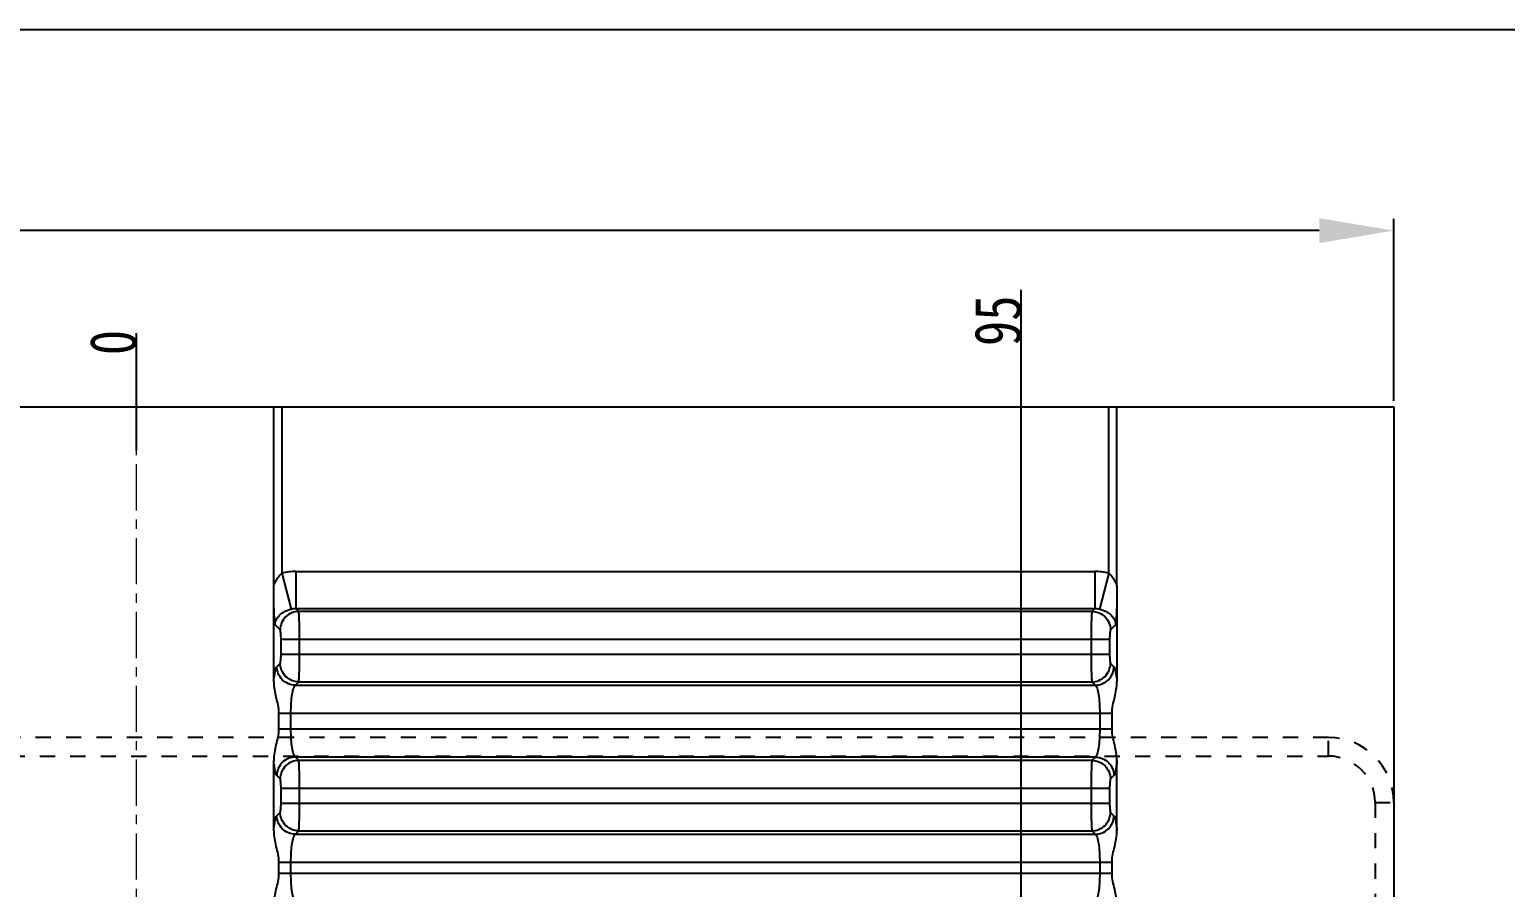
# Model space of a CAD drawing. Header units: millimetres. Extents: x 2673 to 5721, y -10743 to 3474.
# Drawn here: x 3714.7 to 3873.2, y -3910.2 to -3818.1 of the extents above; entities that cross this region are included whole.
import ezdxf

# ---------------------------------------------------------------- set-up
doc = ezdxf.new("R2010")
doc.units = ezdxf.units.MM
doc.header["$LTSCALE"] = 16.335
doc.header["$PDMODE"] = 3
doc.header["$PDSIZE"] = 0.3125
doc.linetypes.add('CENTER', pattern=[0.6, 0.375, -0.075, 0.075, -0.075])
doc.linetypes.add('HIDDEN', pattern=[0.2, 0.1, -0.1])
doc.layers.get('0').update_dxf_attribs({"linetype": 'CONTINUOUS'})
doc.layers.get('Defpoints').update_dxf_attribs({"linetype": 'CONTINUOUS'})
doc.layers.add('DEFAULT_2', color=8, linetype='HIDDEN')
doc.layers.add('dim', color=82, linetype='CONTINUOUS', lineweight=9)
doc.layers.add('epin', color=13, linetype='CONTINUOUS', lineweight=9)
doc.styles.get("Standard").update_dxf_attribs({"font": 'txt', "width": 0.8})
doc.dimstyles.new('ISO-25', dxfattribs={"dimtxt": 12, "dimasz": 8, "dimexe": 1.25, "dimexo": 0.625, "dimgap": 0, "dimtad": 1, "dimdsep": 46, "dimtxsty": 'Standard', "dimcen": 0, "dimclrd": 4, "dimclre": 4, "dimclrt": 6, "dimazin": 0, "dimtfac": 1, "dimtofl": 0, "dimtmove": 0, "dimatfit": 3, "dimfxl": 0, "dimarcsym": 0})

# ---------------------------------------------------------------- blocks, each defined once
blk = doc.blocks.new('*D594')
at = {"layer": 'Defpoints', "color": 0}
for p in [(3726.22, -3852.7), (3726.22, -3863.8), (3726.22, -3923.6)]:
    blk.add_point(p, dxfattribs=at)
at = {"layer": 'dim', "color": 4, "lineweight": -2}
blk.add_line((3726.22, -3863.3), (3726.22, -3850.7), dxfattribs=at)
at = {"layer": 'dim', "color": 6, "insert": (3723.72, -3851.7), "char_height": 5, "attachment_point": 5, "rotation": 90}
blk.add_mtext('0', dxfattribs=at)
blk = doc.blocks.new('*D623')
at = {"layer": 'Defpoints', "color": 0}
for p in [(3821.22, -3852.7), (3821.22, -3921.67), (3726.22, -3923.6)]:
    blk.add_point(p, dxfattribs=at)
at = {"layer": 'dim', "color": 4, "lineweight": -2}
blk.add_line((3821.22, -3921.17), (3821.22, -3846.03), dxfattribs=at)
at = {"layer": 'dim', "color": 6, "insert": (3818.72, -3849.37), "char_height": 5, "attachment_point": 5, "rotation": 90}
blk.add_mtext('95', dxfattribs=at)
blk = doc.blocks.new('*D603')
at = {"layer": 'Defpoints', "color": 0}
for p in [(3631.22, -3852.7), (3631.22, -3921.67), (3726.22, -3923.6)]:
    blk.add_point(p, dxfattribs=at)
at = {"layer": 'dim', "color": 4, "lineweight": -2}
blk.add_line((3631.22, -3921.17), (3631.22, -3846.03), dxfattribs=at)
at = {"layer": 'dim', "color": 6, "insert": (3628.72, -3849.37), "char_height": 5, "attachment_point": 5, "rotation": 90}
blk.add_mtext('95', dxfattribs=at)
blk = doc.blocks.new('*D624')
at = {"color": 4, "lineweight": -2}
for p, q in [((3591.22, -3857.97), (3591.22, -3838.44)), ((3861.22, -3857.97), (3861.22, -3838.44)), ((3853.22, -3839.69), (3599.22, -3839.69))]:
    blk.add_line(p, q, dxfattribs=at)
at = {"color": 4}
for points in [[(3599.22, -3838.36), (3599.22, -3841.03), (3591.22, -3839.69)], [(3853.22, -3838.36), (3853.22, -3841.03), (3861.22, -3839.69)]]:
    blk.add_solid(points, dxfattribs=at)
at = {"layer": 'Defpoints', "color": 0}
for p in [(3591.22, -3839.69), (3591.22, -3858.6), (3861.22, -3858.6)]:
    blk.add_point(p, dxfattribs=at)
at = {"color": 6, "insert": (3681.02, -3833.69), "char_height": 12, "attachment_point": 5}
blk.add_mtext('270', dxfattribs=at)

msp = doc.modelspace()

# ---------------------------------------------------------------- linework, layer by layer
at = {"color": 7, "linetype": 'Continuous'}
for p, q in [((3591.224, -3858.599), (3861.224, -3858.599)), ((3740.944, -3888.127), (3740.944, -3858.599)), ((3741.816, -3858.599), (3741.816, -3876.481)), ((3830.633, -3876.481), (3830.633, -3858.599)), ((3831.505, -3877.839), (3831.505, -3858.599)), ((3861.224, -3858.599), (3861.224, -3988.6)), ((3741.816, -3876.481), (3742.816, -3880.32)), ((3743.33, -3876.287), (3743.33, -3880.265)), ((3743.33, -3876.287), (3829.119, -3876.287)), ((3829.119, -3876.287), (3829.119, -3880.265)), ((3830.633, -3876.48), (3829.633, -3880.32)), ((3831.505, -3877.86), (3831.505, -3888.127)), ((3743.33, -3880.265), (3743.628, -3880.563)), ((3743.33, -3880.265), (3829.119, -3880.265)), ((3828.821, -3880.563), (3743.628, -3880.563)), ((3829.119, -3880.265), (3828.821, -3880.563)), ((3741.639, -3882.552), (3741.104, -3882.017)), ((3831.345, -3882.017), (3830.81, -3882.552)), ((3741.733, -3885.152), (3741.733, -3883.546)), ((3741.733, -3883.546), (3830.716, -3883.546)), ((3743.722, -3885.152), (3743.722, -3883.546)), ((3828.727, -3883.546), (3828.727, -3885.152)), ((3830.716, -3883.546), (3830.716, -3885.152)), ((3741.279, -3886.507), (3741.639, -3886.147)), ((3741.733, -3885.152), (3830.716, -3885.152)), ((3830.81, -3886.147), (3831.17, -3886.507)), ((3743.268, -3888.496), (3743.628, -3888.136)), ((3743.268, -3888.496), (3829.181, -3888.496)), ((3743.628, -3888.136), (3828.821, -3888.136)), ((3828.821, -3888.136), (3829.181, -3888.496)), ((3741.474, -3891.48), (3741.474, -3893.219)), ((3741.474, -3891.48), (3829.652, -3891.48)), ((3742.797, -3893.219), (3742.797, -3891.48)), ((3829.652, -3891.479), (3830.975, -3891.48)), ((3829.652, -3891.48), (3829.652, -3893.219)), ((3830.975, -3893.219), (3830.975, -3891.48)), ((3742.797, -3893.219), (3741.474, -3893.219)), ((3830.975, -3893.219), (3742.797, -3893.219)), ((3740.944, -3904.127), (3740.944, -3896.572)), ((3743.628, -3896.563), (3743.268, -3896.202)), ((3829.181, -3896.202), (3743.268, -3896.202)), ((3828.821, -3896.563), (3743.628, -3896.563)), ((3829.181, -3896.202), (3828.821, -3896.563)), ((3831.505, -3904.127), (3831.505, -3896.572)), ((3741.639, -3898.552), (3741.279, -3898.191)), ((3831.17, -3898.191), (3830.81, -3898.552)), ((3741.733, -3901.152), (3741.733, -3899.546)), ((3741.733, -3899.546), (3830.716, -3899.546)), ((3743.722, -3901.152), (3743.722, -3899.546)), ((3828.727, -3899.546), (3828.727, -3901.152)), ((3830.716, -3899.546), (3830.716, -3901.152)), ((3741.279, -3902.507), (3741.639, -3902.147)), ((3741.733, -3901.152), (3830.716, -3901.152)), ((3830.81, -3902.147), (3831.17, -3902.507)), ((3743.268, -3904.496), (3743.628, -3904.136)), ((3743.268, -3904.496), (3829.181, -3904.496)), ((3743.628, -3904.136), (3828.821, -3904.136)), ((3828.821, -3904.136), (3829.181, -3904.496)), ((3741.474, -3907.48), (3741.474, -3908.716)), ((3741.474, -3907.48), (3829.652, -3907.48)), ((3742.797, -3908.716), (3741.474, -3908.716)), ((3742.797, -3908.716), (3742.797, -3907.48)), ((3830.975, -3908.716), (3742.797, -3908.716)), ((3829.652, -3907.479), (3830.975, -3907.48)), ((3829.652, -3907.48), (3829.652, -3908.716)), ((3830.975, -3908.716), (3830.975, -3907.48))]:
    msp.add_line(p, q, dxfattribs=at)
msp.add_lwpolyline([(3551.607, -3818.102), (3993.072, -3818.102), (3993.072, -4053.159), (3551.607, -4053.159)], close=True)
for centre, start, end in [((3743.332, -3882.319), 90.01983, 104.56408), ((3829.116, -3882.319), 75.43591, 89.9802)]:
    msp.add_arc(centre, 6.032, start, end, dxfattribs=at)
for points, knots in [([(3740.944, -3877.817), (3741.094, -3877.446), (3741.33, -3876.948), (3741.711, -3876.567), (3741.816, -3876.481)], [0, 0, 0, 0, 0.7475896, 1, 1, 1, 1]), ([(3830.633, -3876.481), (3830.737, -3876.567), (3830.979, -3876.805), (3831.261, -3877.267), (3831.431, -3877.631), (3831.505, -3877.817)], [0, 0, 0, 0, 0.2519695, 0.6270737, 1, 1, 1, 1]), ([(3741.104, -3882.017), (3741.063, -3881.733), (3741.014, -3881.094), (3740.956, -3879.694), (3740.944, -3878.579), (3740.944, -3877.817)], [0, 0, 0, 0, 0.2043005, 0.4567075, 1, 1, 1, 1]), ([(3831.505, -3877.86), (3831.505, -3878.614), (3831.493, -3879.718), (3831.434, -3881.104), (3831.386, -3881.736), (3831.345, -3882.017)], [0, 0, 0, 0, 0.5434551, 0.7957496, 1, 1, 1, 1]), ([(3741.104, -3882.017), (3741.099, -3881.778), (3741.216, -3881.348), (3741.629, -3880.886), (3742.15, -3880.536), (3742.572, -3880.379), (3742.816, -3880.32)], [0, 0, 0, 0, 0.277264, 0.4848037, 0.7088361, 1, 1, 1, 1]), ([(3743.722, -3883.546), (3743.722, -3883.188), (3743.718, -3882.518), (3743.703, -3881.724), (3743.683, -3881.192), (3743.668, -3880.902), (3743.65, -3880.702), (3743.639, -3880.597), (3743.628, -3880.563)], [0, 0, 0, 0, 0.3601035, 0.6723621, 0.7971495, 0.8952974, 0.9636092, 1, 1, 1, 1]), ([(3828.821, -3880.563), (3828.809, -3880.597), (3828.798, -3880.702), (3828.78, -3880.902), (3828.766, -3881.193), (3828.746, -3881.725), (3828.731, -3882.519), (3828.727, -3883.188), (3828.727, -3883.546)], [0, 0, 0, 0, 0.0364027, 0.10478, 0.2030304, 0.3278874, 0.6400221, 1, 1, 1, 1]), ([(3829.633, -3880.32), (3829.877, -3880.379), (3830.298, -3880.536), (3830.818, -3880.885), (3831.232, -3881.347), (3831.35, -3881.777), (3831.345, -3882.017)], [0, 0, 0, 0, 0.2907864, 0.5145891, 0.7217879, 1, 1, 1, 1]), ([(3741.733, -3883.546), (3741.733, -3883.426), (3741.728, -3883.204), (3741.714, -3882.902), (3741.681, -3882.697), (3741.665, -3882.577), (3741.639, -3882.552)], [0, 0, 0, 0, 0.358006, 0.6684572, 0.8910027, 1, 1, 1, 1]), ([(3830.81, -3882.552), (3830.784, -3882.577), (3830.768, -3882.697), (3830.735, -3882.902), (3830.721, -3883.204), (3830.716, -3883.426), (3830.716, -3883.546)], [0, 0, 0, 0, 0.1090744, 0.3317907, 0.6421191, 1, 1, 1, 1]), ([(3740.944, -3888.127), (3740.963, -3887.92), (3741.004, -3887.551), (3741.08, -3887.066), (3741.163, -3886.733), (3741.231, -3886.554), (3741.279, -3886.507)], [0, 0, 0, 0, 0.3739877, 0.6699825, 0.8793445, 1, 1, 1, 1]), ([(3741.639, -3886.147), (3741.665, -3886.121), (3741.681, -3886.001), (3741.714, -3885.796), (3741.728, -3885.494), (3741.733, -3885.272), (3741.733, -3885.152)], [0, 0, 0, 0, 0.1090744, 0.3317907, 0.6421191, 1, 1, 1, 1]), ([(3743.628, -3888.136), (3743.639, -3888.101), (3743.65, -3887.997), (3743.668, -3887.796), (3743.683, -3887.506), (3743.703, -3886.973), (3743.718, -3886.18), (3743.722, -3885.511), (3743.722, -3885.152)], [0, 0, 0, 0, 0.0364027, 0.10478, 0.2030304, 0.3278874, 0.6400221, 1, 1, 1, 1]), ([(3828.727, -3885.152), (3828.727, -3885.511), (3828.731, -3886.18), (3828.746, -3886.974), (3828.766, -3887.506), (3828.78, -3887.796), (3828.798, -3887.997), (3828.809, -3888.101), (3828.821, -3888.136)], [0, 0, 0, 0, 0.3601035, 0.6723621, 0.7971495, 0.8952974, 0.9636092, 1, 1, 1, 1]), ([(3830.716, -3885.152), (3830.716, -3885.272), (3830.721, -3885.495), (3830.735, -3885.796), (3830.768, -3886.001), (3830.784, -3886.121), (3830.81, -3886.147)], [0, 0, 0, 0, 0.358006, 0.6684572, 0.8910027, 1, 1, 1, 1]), ([(3831.17, -3886.507), (3831.217, -3886.554), (3831.286, -3886.733), (3831.369, -3887.066), (3831.444, -3887.551), (3831.485, -3887.92), (3831.505, -3888.127)], [0, 0, 0, 0, 0.1206415, 0.3300033, 0.6260105, 1, 1, 1, 1]), ([(3740.944, -3888.127), (3740.944, -3888.692), (3741.171, -3889.809), (3741.474, -3890.914), (3741.474, -3891.48)], [0, 0, 0, 0, 0.5000767, 1, 1, 1, 1]), ([(3742.797, -3891.48), (3742.797, -3891.119), (3742.817, -3890.444), (3742.908, -3889.55), (3743.026, -3888.943), (3743.154, -3888.623), (3743.227, -3888.52), (3743.268, -3888.496)], [0, 0, 0, 0, 0.3535606, 0.660167, 0.8818903, 0.9538043, 1, 1, 1, 1]), ([(3829.181, -3888.496), (3829.221, -3888.52), (3829.295, -3888.623), (3829.423, -3888.943), (3829.541, -3889.55), (3829.631, -3890.444), (3829.652, -3891.119), (3829.652, -3891.48)], [0, 0, 0, 0, 0.0461852, 0.1180714, 0.339768, 0.6463973, 1, 1, 1, 1]), ([(3830.975, -3891.48), (3830.975, -3890.914), (3831.278, -3889.809), (3831.505, -3888.692), (3831.505, -3888.127)], [0, 0, 0, 0, 0.4999368, 1, 1, 1, 1]), ([(3741.474, -3893.219), (3741.474, -3893.785), (3741.171, -3894.889), (3740.944, -3896.006), (3740.944, -3896.572)], [0, 0, 0, 0, 0.4999368, 1, 1, 1, 1]), ([(3743.268, -3896.202), (3743.227, -3896.178), (3743.154, -3896.075), (3743.026, -3895.755), (3742.908, -3895.148), (3742.817, -3894.254), (3742.797, -3893.58), (3742.797, -3893.219)], [0, 0, 0, 0, 0.0461852, 0.1180714, 0.339768, 0.6463973, 1, 1, 1, 1]), ([(3829.652, -3893.219), (3829.652, -3893.58), (3829.631, -3894.254), (3829.541, -3895.148), (3829.423, -3895.755), (3829.295, -3896.075), (3829.221, -3896.178), (3829.181, -3896.202)], [0, 0, 0, 0, 0.3535606, 0.660167, 0.8818903, 0.9538043, 1, 1, 1, 1]), ([(3831.505, -3896.572), (3831.505, -3896.006), (3831.278, -3894.889), (3830.975, -3893.785), (3830.975, -3893.219)], [0, 0, 0, 0, 0.5000767, 1, 1, 1, 1]), ([(3741.279, -3898.191), (3741.231, -3898.144), (3741.163, -3897.965), (3741.08, -3897.632), (3741.004, -3897.147), (3740.963, -3896.778), (3740.944, -3896.572)], [0, 0, 0, 0, 0.1206415, 0.3300033, 0.6260105, 1, 1, 1, 1]), ([(3743.722, -3899.546), (3743.722, -3899.188), (3743.718, -3898.518), (3743.703, -3897.724), (3743.683, -3897.192), (3743.668, -3896.902), (3743.65, -3896.702), (3743.639, -3896.597), (3743.628, -3896.563)], [0, 0, 0, 0, 0.3601035, 0.6723621, 0.7971495, 0.8952974, 0.9636092, 1, 1, 1, 1]), ([(3828.821, -3896.563), (3828.809, -3896.597), (3828.798, -3896.702), (3828.78, -3896.902), (3828.766, -3897.193), (3828.746, -3897.725), (3828.731, -3898.519), (3828.727, -3899.188), (3828.727, -3899.546)], [0, 0, 0, 0, 0.0364027, 0.10478, 0.2030304, 0.3278874, 0.6400221, 1, 1, 1, 1]), ([(3831.505, -3896.571), (3831.485, -3896.778), (3831.444, -3897.147), (3831.369, -3897.632), (3831.286, -3897.965), (3831.217, -3898.144), (3831.17, -3898.191)], [0, 0, 0, 0, 0.3739877, 0.6699825, 0.8793445, 1, 1, 1, 1]), ([(3741.733, -3899.546), (3741.733, -3899.426), (3741.728, -3899.204), (3741.714, -3898.902), (3741.681, -3898.697), (3741.665, -3898.577), (3741.639, -3898.552)], [0, 0, 0, 0, 0.358006, 0.6684572, 0.8910027, 1, 1, 1, 1]), ([(3830.81, -3898.552), (3830.784, -3898.577), (3830.768, -3898.697), (3830.735, -3898.902), (3830.721, -3899.204), (3830.716, -3899.426), (3830.716, -3899.546)], [0, 0, 0, 0, 0.1090744, 0.3317907, 0.6421191, 1, 1, 1, 1]), ([(3741.639, -3902.147), (3741.665, -3902.121), (3741.681, -3902.001), (3741.714, -3901.796), (3741.728, -3901.494), (3741.733, -3901.272), (3741.733, -3901.152)], [0, 0, 0, 0, 0.1090744, 0.3317907, 0.6421191, 1, 1, 1, 1]), ([(3743.628, -3904.136), (3743.639, -3904.101), (3743.65, -3903.997), (3743.668, -3903.796), (3743.683, -3903.506), (3743.703, -3902.973), (3743.718, -3902.18), (3743.722, -3901.511), (3743.722, -3901.152)], [0, 0, 0, 0, 0.0364027, 0.10478, 0.2030304, 0.3278874, 0.6400221, 1, 1, 1, 1]), ([(3828.727, -3901.152), (3828.727, -3901.511), (3828.731, -3902.18), (3828.746, -3902.974), (3828.766, -3903.506), (3828.78, -3903.796), (3828.798, -3903.997), (3828.809, -3904.101), (3828.821, -3904.136)], [0, 0, 0, 0, 0.3601035, 0.6723621, 0.7971495, 0.8952974, 0.9636092, 1, 1, 1, 1]), ([(3830.716, -3901.152), (3830.716, -3901.272), (3830.721, -3901.495), (3830.735, -3901.796), (3830.768, -3902.001), (3830.784, -3902.121), (3830.81, -3902.147)], [0, 0, 0, 0, 0.358006, 0.6684572, 0.8910027, 1, 1, 1, 1]), ([(3740.944, -3904.127), (3740.963, -3903.92), (3741.004, -3903.551), (3741.08, -3903.066), (3741.163, -3902.733), (3741.231, -3902.554), (3741.279, -3902.507)], [0, 0, 0, 0, 0.3739877, 0.6699825, 0.8793445, 1, 1, 1, 1]), ([(3831.17, -3902.507), (3831.217, -3902.554), (3831.286, -3902.733), (3831.369, -3903.066), (3831.444, -3903.551), (3831.485, -3903.92), (3831.505, -3904.127)], [0, 0, 0, 0, 0.1206415, 0.3300033, 0.6260105, 1, 1, 1, 1]), ([(3740.944, -3904.127), (3740.944, -3904.692), (3741.171, -3905.809), (3741.474, -3906.914), (3741.474, -3907.48)], [0, 0, 0, 0, 0.5000767, 1, 1, 1, 1]), ([(3742.797, -3907.48), (3742.797, -3907.119), (3742.817, -3906.444), (3742.908, -3905.55), (3743.026, -3904.943), (3743.154, -3904.623), (3743.227, -3904.52), (3743.268, -3904.496)], [0, 0, 0, 0, 0.3535606, 0.660167, 0.8818903, 0.9538043, 1, 1, 1, 1]), ([(3829.181, -3904.496), (3829.221, -3904.52), (3829.295, -3904.623), (3829.423, -3904.943), (3829.541, -3905.55), (3829.631, -3906.444), (3829.652, -3907.119), (3829.652, -3907.48)], [0, 0, 0, 0, 0.0461852, 0.1180714, 0.339768, 0.6463973, 1, 1, 1, 1]), ([(3830.975, -3907.48), (3830.975, -3906.914), (3831.278, -3905.809), (3831.505, -3904.692), (3831.505, -3904.127)], [0, 0, 0, 0, 0.4999368, 1, 1, 1, 1]), ([(3741.474, -3908.716), (3741.474, -3909.282), (3741.171, -3910.386), (3740.944, -3911.503), (3740.944, -3912.069)], [0, 0, 0, 0, 0.4999368, 1, 1, 1, 1]), ([(3743.268, -3911.7), (3743.227, -3911.675), (3743.154, -3911.573), (3743.026, -3911.252), (3742.908, -3910.645), (3742.817, -3909.751), (3742.797, -3909.077), (3742.797, -3908.716)], [0, 0, 0, 0, 0.0461852, 0.1180714, 0.339768, 0.6463973, 1, 1, 1, 1]), ([(3829.652, -3908.716), (3829.652, -3909.077), (3829.631, -3909.751), (3829.541, -3910.645), (3829.423, -3911.252), (3829.295, -3911.573), (3829.221, -3911.675), (3829.181, -3911.7)], [0, 0, 0, 0, 0.3535606, 0.660167, 0.8818903, 0.9538043, 1, 1, 1, 1]), ([(3831.505, -3912.069), (3831.505, -3911.503), (3831.278, -3910.386), (3830.975, -3909.282), (3830.975, -3908.716)], [0, 0, 0, 0, 0.5000767, 1, 1, 1, 1])]:
    msp.add_open_spline(points, degree=3, knots=knots, dxfattribs=at)
for points in [[(3743.628, -3880.563), (3743.122, -3880.568), (3742.075, -3880.999), (3741.644, -3882.046), (3741.639, -3882.552)], [(3742.816, -3880.32), (3742.984, -3880.28), (3743.158, -3880.261), (3743.33, -3880.265)], [(3828.821, -3880.563), (3829.327, -3880.568), (3830.374, -3880.999), (3830.804, -3882.046), (3830.81, -3882.552)], [(3829.119, -3880.265), (3829.291, -3880.261), (3829.465, -3880.28), (3829.633, -3880.32)], [(3743.268, -3888.496), (3742.762, -3888.49), (3741.715, -3888.06), (3741.284, -3887.013), (3741.279, -3886.507)], [(3743.628, -3888.136), (3743.122, -3888.13), (3742.075, -3887.7), (3741.644, -3886.653), (3741.639, -3886.147)], [(3828.821, -3888.136), (3829.327, -3888.13), (3830.374, -3887.7), (3830.804, -3886.653), (3830.81, -3886.147)], [(3829.181, -3888.496), (3829.687, -3888.49), (3830.734, -3888.06), (3831.165, -3887.013), (3831.17, -3886.507)], [(3743.268, -3896.202), (3742.762, -3896.208), (3741.715, -3896.638), (3741.284, -3897.685), (3741.279, -3898.191)], [(3743.628, -3896.563), (3743.122, -3896.568), (3742.075, -3896.999), (3741.644, -3898.046), (3741.639, -3898.552)], [(3828.821, -3896.563), (3829.327, -3896.568), (3830.374, -3896.999), (3830.804, -3898.046), (3830.81, -3898.552)], [(3829.181, -3896.202), (3829.687, -3896.208), (3830.734, -3896.638), (3831.165, -3897.685), (3831.17, -3898.191)], [(3743.628, -3904.136), (3743.122, -3904.13), (3742.075, -3903.7), (3741.644, -3902.653), (3741.639, -3902.147)], [(3828.821, -3904.136), (3829.327, -3904.13), (3830.374, -3903.7), (3830.804, -3902.653), (3830.81, -3902.147)], [(3743.268, -3904.496), (3742.762, -3904.49), (3741.715, -3904.06), (3741.284, -3903.013), (3741.279, -3902.507)], [(3829.181, -3904.496), (3829.687, -3904.49), (3830.734, -3904.06), (3831.165, -3903.013), (3831.17, -3902.507)]]:
    msp.add_open_spline(points, degree=3, dxfattribs=at)
at = {"layer": 'DEFAULT_2', "color": 8, "linetype": 'HIDDEN'}
for p, q in [((3854.224, -3894.1), (3598.224, -3894.1)), ((3854.224, -3896.1), (3854.224, -3894.1)), ((3598.224, -3896.1), (3854.224, -3896.1)), ((3859.224, -3901.1), (3859.224, -3988.6)), ((3859.224, -3901.1), (3861.224, -3901.1))]:
    msp.add_line(p, q, dxfattribs=at)
for radius in [7, 5]:
    msp.add_arc((3854.224, -3901.1), radius, 0, 90, dxfattribs=at)
at = {"layer": 'epin', "color": 1, "linetype": 'CENTER', "ltscale": 0.808578}
msp.add_line((3726.224, -3988.6), (3726.224, -3858.599), dxfattribs=at)

# ---------------------------------------------------------------- dimensions: what is measured, and where the dimension line sits
dim = msp.add_linear_dim(base=(3591.224, -3839.692), p1=(3861.224, -3858.599), p2=(3591.224, -3858.599), dimstyle='ISO-25', override={"dimfxl": 1.25})
dim.commit()
dim.dimension.update_dxf_attribs({"geometry": '*D624', "text_midpoint": (3681.017, -3839.692), "dimtype": 160})
at = {"layer": 'dim'}
for feature_location, offset, origin, picture, middle in [((3631.224, -3921.673), (0, 68.972), (3726.224, -3923.599), '*D603', (3628.724, -3849.367)), ((3821.224, -3921.673), (0, 68.972), (3726.224, -3923.599), '*D623', (3818.724, -3849.367)), ((3726.224434931, -3863.797577595), (0, 11.096963874), (3726.224434931, -3923.599163823), '*D594', (3723.724434931, -3851.700613721))]:
    dim = msp.add_ordinate_dim(feature_location=feature_location, offset=offset, dtype=1, origin=origin, dimstyle='ISO-25', override={"dimtxt": 5, "dimasz": 2, "dimexe": 0.49975, "dimexo": 0.49975, "dimfxl": 1.25}, dxfattribs=at)
    dim.commit()
    dim.dimension.update_dxf_attribs({"geometry": picture, "text_midpoint": middle})

doc.saveas('drawing.dxf')
